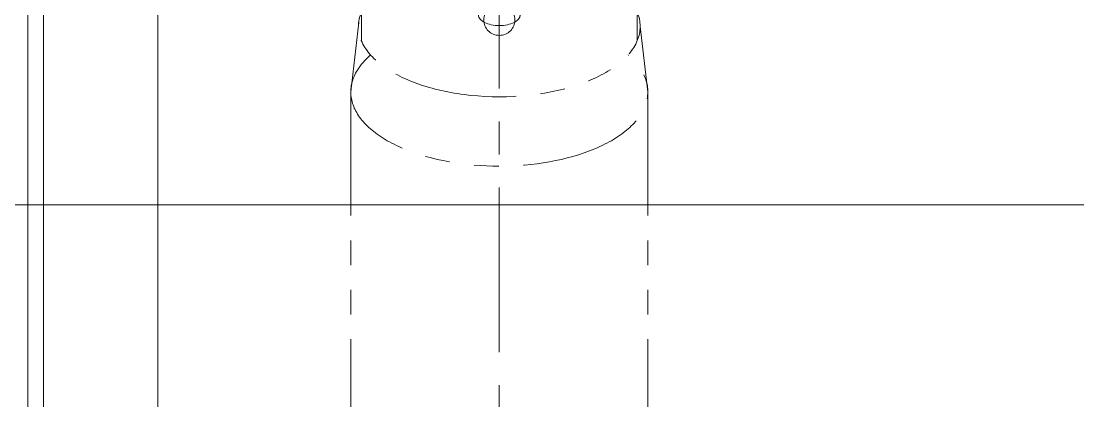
# Model space of a CAD drawing. Header units: millimetres. Extents: x -243837 to -5443, y 40 to 285140.
# Drawn here: x -166324 to -165917.4, y 79192 to 79338.3 of the extents above; entities that cross this region are included whole.
import ezdxf

# ---------------------------------------------------------------- set-up
doc = ezdxf.new("R2010")
doc.units = ezdxf.units.MM
for name, pattern in [('CENTER', [50.8, 31.75, -6.35, 6.35, -6.35]), ('HIDDEN', [0.375, 0.25, -0.125]), ('PHANTOM', [63.5, 31.75, -6.35, 6.35, -6.35, 6.35, -6.35])]:
    doc.linetypes.add(name, pattern=pattern)
for name, color, linetype, lineweight in [('2', 3, 'Continuous', 20), ('phantom', 4, 'PHANTOM', 5), ('R- PHANTOM', 3, 'PHANTOM', 9), ('R-OBJECT', 2, 'Continuous', 20)]:
    doc.layers.add(name, color=color, linetype=linetype, lineweight=lineweight)
doc.layers.add('3', color=3, linetype='Continuous')

# ---------------------------------------------------------------- blocks, each defined once
blk = doc.blocks.new('A$Cc1e59ba2')
at = {"layer": 'phantom', "color": 1, "linetype": 'CENTER', "ltscale": 2}
blk.add_line((-665.34, -1037.12, 7.55), (-665.34, 309.58, 7.55), dxfattribs=at)
at = {"layer": 'phantom', "ltscale": 1.5}
for p, q in [((-718.37, 200.4), (-718.37, 273.54)), ((-612.3, 200.4), (-612.3, 273.54)), ((-722.49, 180.75), (-719.45, 207.53)), ((-608.19, 180.75), (-611.14, 205.99)), ((-722.49, 180.75), (-722.49, -103.56)), ((-608.19, 180.75), (-608.19, -103.56))]:
    blk.add_line(p, q, dxfattribs=at)
blk.add_circle((-665.34, 208.54), 6, dxfattribs=at)
for centre, major_axis in [((-665.34, 205.99), (-54.2, 0)), ((-665.34, 210.32), (-8, 0))]:
    blk.add_ellipse(centre, major_axis=major_axis, ratio=0.5, dxfattribs=at)
blk.add_ellipse((-665.34, 180.75), major_axis=(-57.15, 0), ratio=0.5, start_param=5.761132, end_param=9.946831, dxfattribs=at)
blk = doc.blocks.new('A$C6AB57934')
at = {"layer": '2', "color": 6, "lineweight": 9}
blk.add_line((2911.83, 1420, 0), (2911.83, -1805, 0), dxfattribs=at)
at = {"layer": '2', "color": 6, "lineweight": 9, "elevation": 0}
blk.add_lwpolyline([(2911.83, -1805), (2961.83, -1805), (2961.83, 1420), (2911.83, 1420)], dxfattribs=at)
at = {"layer": '3', "color": 6, "linetype": 'HIDDEN', "lineweight": 9}
blk.add_line((2917.83, 1420, 0), (2917.83, -1805, 0), dxfattribs=at)

msp = doc.modelspace()

# ---------------------------------------------------------------- linework, layer by layer
at = {"layer": 'R-OBJECT'}
msp.add_line((-189892.71, 79267.13, -169.38), (-116541.66, 79268.2, -169.38), dxfattribs=at)

# ---------------------------------------------------------------- block references
at = {"layer": 'R- PHANTOM', "linetype": 'Continuous'}
msp.add_blockref('A$Cc1e59ba2', (-165474.68, 79130.26, -7.55), dxfattribs=at)
at = {"layer": 'R-OBJECT', "ltscale": 10}
msp.add_blockref('A$C6AB57934', (-169233.23, 78766.86, -207.26), dxfattribs=at)

doc.saveas('drawing.dxf')
